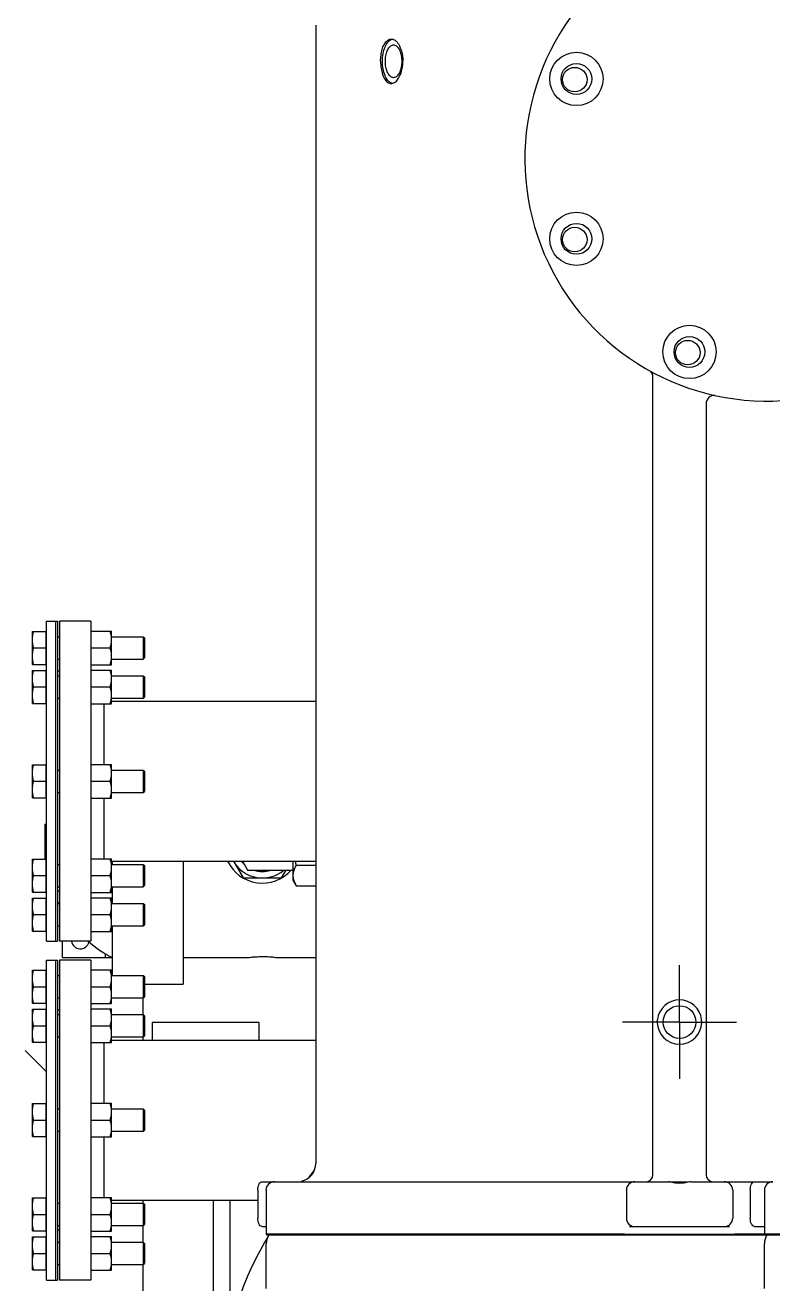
# Model space of a CAD drawing. Header units: millimetres. Extents: x -18489 to 17339, y -1599 to 10961.
# Drawn here: x -15486.9 to -15433.5, y 8182.8 to 8272.6 of the extents above; entities that cross this region are included whole.
import ezdxf

# ---------------------------------------------------------------- set-up
doc = ezdxf.new("R2010")
doc.units = ezdxf.units.MM
doc.layers.add('188K-SM-03-F10-MECH-EQ-Y2257103$0$Micron CUP L10 CDA EQU$0$M-PHASE1 AREA', color=252, linetype='Continuous')

# ---------------------------------------------------------------- blocks, each defined once
blk = doc.blocks.new('188K-SM-03-F10-MECH-EQ-Y2257103$0$Micron CUP L10 CDA EQU$0$XCM7Q30CDA-200K$0$xCUP-L40-M03-HVAC-EQ$0$xCUP-L40-M03-HVAC-EQ$0$XCUP-L40-HVAC-EQ$0$C700')
for p, q in [((707.09, -476), (707.09, -523.53)), ((645.12, -569.61), (645.12, -490.14)), ((657.11, -569.61), (657.11, -490.14)), ((263.41, -506.58), (263.41, -538.32)), ((619.18, -506.58), (619.18, -538.32)), ((744.37, -519.53), (729.68, -519.53)), ((729.68, -519.53), (729.68, -543.52)), ((744.37, -519.53), (744.37, -543.52)), ((744.37, -520.53), (744.47, -520.53)), ((744.47, -542.52), (744.47, -520.53)), ((744.52, -512.48), (766.81, -512.48)), ((744.52, -740.98), (744.52, -512.48)), ((766.81, -740.98), (766.81, -512.48)), ((776.21, -512.48), (768.34, -512.48)), ((768.34, -740.98), (768.34, -512.48)), ((769.86, -740.98), (769.86, -512.48)), ((776.21, -512.48), (776.21, -740.98)), ((776.71, -520.35), (776.21, -520.53)), ((786.2, -519.74), (776.71, -519.74)), ((776.71, -543.31), (776.71, -519.74)), ((786.2, -519.74), (786.2, -543.31)), ((707.04, -523.53), (706.24, -524.33)), ((706.24, -538.72), (706.24, -524.33)), ((729.68, -523.53), (707.04, -523.53)), ((707.04, -539.52), (707.04, -523.53)), ((744.52, -523.53), (744.47, -523.53)), ((768.34, -523.53), (766.81, -523.53)), ((707.04, -539.52), (706.24, -538.72)), ((744.37, -531.52), (730.75, -531.52)), ((785.45, -531.52), (776.71, -531.52)), ((-263.38, -545.27), (284.66, -545.27)), ((262.87, -544.77), (-262.87, -544.77)), ((262.87, -544.77), (263.38, -545.27)), ((618.9, -544.77), (262.87, -544.77)), ((263.38, -576.75), (263.38, -545.27)), ((288.96, -545.3), (284.66, -545.27)), ((359.11, -545.3), (288.96, -545.3)), ((363.4, -545.27), (359.11, -545.3)), ((363.41, -545.27), (619.4, -545.27)), ((618.15, -543.28), (620.57, -539.23)), ((618.9, -544.77), (619.4, -545.27)), ((619.4, -576.75), (619.4, -545.27)), ((729.68, -539.52), (707.04, -539.52)), ((707.09, -539.52), (707.09, -551.41)), ((744.37, -543.52), (729.68, -543.52)), ((744.37, -547.41), (729.68, -547.41)), ((729.68, -547.41), (729.68, -571.4)), ((744.37, -542.52), (744.47, -542.52)), ((744.37, -547.41), (744.37, -571.4)), ((744.52, -539.52), (744.47, -539.52)), ((768.34, -539.52), (766.81, -539.52)), ((776.71, -542.7), (776.21, -542.52)), ((786.2, -543.31), (776.71, -543.31)), ((786.2, -547.62), (776.71, -547.62)), ((776.71, -571.19), (776.71, -547.62)), ((786.2, -547.62), (786.2, -571.19)), ((270.48, -550.76), (263.38, -550.76)), ((273.48, -576.75), (273.48, -556.76)), ((286.05, -576.75), (286.05, -556.76)), ((359.82, -550.76), (288.25, -550.76)), ((362.02, -576.75), (362.02, -556.76)), ((622.22, -550.76), (619.4, -550.76)), ((625.22, -576.75), (625.22, -556.76)), ((707.04, -551.41), (706.24, -552.21)), ((706.24, -566.6), (706.24, -552.21)), ((729.68, -551.41), (707.04, -551.41)), ((707.04, -567.4), (707.04, -551.41)), ((744.37, -548.41), (744.47, -548.41)), ((744.47, -570.4), (744.47, -548.41)), ((744.52, -551.41), (744.47, -551.41)), ((766.81, -548.15), (768.34, -548.15)), ((768.34, -551.41), (766.81, -551.41)), ((776.71, -548.23), (776.21, -548.41)), ((744.37, -559.41), (730.75, -559.41)), ((785.45, -559.41), (776.71, -559.41)), ((729.68, -569.61), (625.22, -569.61)), ((707.04, -567.4), (706.24, -566.6)), ((729.68, -567.4), (707.04, -567.4)), ((707.09, -567.4), (707.09, -569.61)), ((744.37, -571.4), (729.68, -571.4)), ((735, -571.4), (735, -614.73)), ((744.37, -570.4), (744.47, -570.4)), ((744.52, -567.4), (744.47, -567.4)), ((768.34, -567.4), (766.81, -567.4)), ((776.71, -570.58), (776.21, -570.4)), ((786.2, -571.19), (776.71, -571.19)), ((315.88, -582.75), (257.38, -582.75)), ((319.25, -582.75), (318.32, -582.75)), ((326.66, -582.75), (321.41, -582.75)), ((331.33, -582.75), (328.82, -582.75)), ((613.4, -582.75), (332.19, -582.75)), ((622.22, -582.75), (613.41, -582.75)), ((305.04, -1138.09), (305.04, -587.75)), ((343.03, -587.75), (343.03, -1157.19)), ((584.78, -591.14), (588.79, -585.89)), ((583.92, -1408.38), (583.92, -595.74)), ((707.04, -618.73), (706.24, -619.53)), ((706.24, -633.93), (706.24, -619.53)), ((729.68, -618.73), (707.04, -618.73)), ((707.04, -634.73), (707.04, -618.73)), ((744.37, -614.73), (729.68, -614.73)), ((729.68, -614.73), (729.68, -638.72)), ((744.37, -614.73), (744.37, -638.72)), ((744.37, -615.73), (744.47, -615.73)), ((744.47, -637.72), (744.47, -615.73)), ((744.52, -618.73), (744.47, -618.73)), ((768.34, -618.73), (766.81, -618.73)), ((776.71, -615.55), (776.21, -615.73)), ((786.2, -614.94), (776.71, -614.94)), ((776.71, -638.51), (776.71, -614.94)), ((786.2, -614.94), (786.2, -638.51)), ((744.37, -626.73), (730.75, -626.73)), ((785.45, -626.73), (776.71, -626.73)), ((707.04, -634.73), (706.24, -633.93)), ((729.68, -634.73), (707.04, -634.73)), ((744.37, -637.72), (744.47, -637.72)), ((744.52, -634.73), (744.47, -634.73)), ((768.34, -634.73), (766.81, -634.73)), ((776.71, -637.91), (776.21, -637.72)), ((744.37, -638.72), (729.68, -638.72)), ((735, -638.72), (735, -682.06)), ((786.2, -638.51), (776.71, -638.51)), ((324.04, -696.7), (324.04, -656.08)), ((791.42, -676.36), (776.21, -661.15)), ((744.37, -682.06), (729.68, -682.06)), ((729.68, -682.06), (729.68, -706.05)), ((744.37, -682.06), (744.37, -706.05)), ((776.71, -682.87), (776.21, -683.06)), ((786.2, -682.27), (776.71, -682.27)), ((776.71, -705.84), (776.71, -682.27)), ((786.2, -682.27), (786.2, -705.84)), ((729.68, -683.85), (583.92, -683.85)), ((624.58, -696.3), (624.58, -683.85)), ((700.74, -696.3), (700.74, -683.85)), ((707.04, -686.05), (706.24, -686.85)), ((706.24, -701.25), (706.24, -686.85)), ((729.68, -686.05), (707.04, -686.05)), ((707.04, -702.05), (707.04, -686.05)), ((707.09, -683.85), (707.09, -686.05)), ((744.37, -683.06), (744.47, -683.06)), ((744.47, -705.05), (744.47, -683.06)), ((744.52, -686.05), (744.47, -686.05)), ((768.34, -686.05), (766.81, -686.05)), ((324.04, -696.7), (283.41, -696.7)), ((308.17, -696.51), (308.27, -698.51)), ((324.04, -696.7), (364.66, -696.7)), ((324.04, -696.7), (324.04, -737.32)), ((339.9, -696.51), (339.8, -698.51)), ((624.58, -696.3), (700.74, -696.3)), ((744.37, -694.05), (730.75, -694.05)), ((785.45, -694.05), (776.71, -694.05)), ((707.04, -702.05), (706.24, -701.25)), ((729.68, -702.05), (707.04, -702.05)), ((707.09, -702.05), (707.09, -713.94)), ((744.37, -706.05), (729.68, -706.05)), ((744.37, -705.05), (744.47, -705.05)), ((744.52, -702.05), (744.47, -702.05)), ((768.34, -702.05), (766.81, -702.05)), ((766.81, -705.31), (768.34, -705.31)), ((776.71, -705.23), (776.21, -705.05)), ((786.2, -705.84), (776.71, -705.84)), ((707.04, -713.94), (706.24, -714.74)), ((706.24, -729.13), (706.24, -714.74)), ((729.68, -713.94), (707.04, -713.94)), ((707.04, -729.93), (707.04, -713.94)), ((744.37, -709.94), (729.68, -709.94)), ((729.68, -709.94), (729.68, -733.93)), ((744.37, -709.94), (744.37, -733.93)), ((744.37, -710.94), (744.47, -710.94)), ((744.47, -732.93), (744.47, -710.94)), ((744.52, -713.94), (744.47, -713.94)), ((768.34, -713.94), (766.81, -713.94)), ((776.71, -710.76), (776.21, -710.94)), ((786.2, -710.15), (776.71, -710.15)), ((776.71, -733.72), (776.71, -710.15)), ((786.2, -710.15), (786.2, -733.72)), ((706.24, -723.66), (678.54, -723.66)), ((678.54, -811.5), (678.54, -723.66)), ((744.37, -721.94), (730.75, -721.94)), ((785.45, -721.94), (776.71, -721.94)), ((707.04, -729.93), (706.24, -729.13)), ((729.68, -729.93), (707.04, -729.93)), ((729.31, -765.42), (729.31, -729.93)), ((744.37, -733.93), (729.68, -733.93)), ((744.37, -732.93), (744.47, -732.93)), ((744.52, -729.93), (744.47, -729.93)), ((768.34, -729.93), (766.81, -729.93)), ((776.71, -733.11), (776.21, -732.93)), ((786.2, -733.72), (776.71, -733.72)), ((610.66, -742.7), (583.92, -742.7)), ((678.54, -742.7), (632.88, -742.7)), ((764.71, -742.7), (729.31, -742.7)), ((734.39, -745.58), (734.39, -742.7)), ((744.52, -740.98), (766.81, -740.98)), ((764.71, -742.7), (764.71, -754.37)), ((776.21, -740.98), (768.34, -740.98)), ((744.52, -754.37), (766.81, -754.37)), ((744.52, -982.87), (744.52, -754.37)), ((766.81, -982.87), (766.81, -754.37)), ((776.21, -754.37), (768.34, -754.37)), ((768.34, -982.87), (768.34, -754.37)), ((769.86, -982.87), (769.86, -754.37)), ((776.21, -754.37), (776.21, -982.87)), ((744.37, -761.42), (729.68, -761.42)), ((729.68, -761.42), (729.68, -785.41)), ((744.37, -761.42), (744.37, -785.41)), ((744.37, -762.42), (744.47, -762.42)), ((744.47, -784.41), (744.47, -762.42)), ((776.71, -762.24), (776.21, -762.42)), ((786.2, -761.63), (776.71, -761.63)), ((776.71, -785.2), (776.71, -761.63)), ((786.2, -761.63), (786.2, -785.2)), ((707.04, -765.42), (706.24, -766.22)), ((706.24, -780.61), (706.24, -766.22)), ((729.68, -765.42), (707.04, -765.42)), ((707.04, -781.41), (707.04, -765.42)), ((744.52, -765.42), (744.47, -765.42)), ((768.34, -765.42), (766.81, -765.42)), ((707.04, -781.41), (706.24, -780.61)), ((729.68, -781.41), (707.04, -781.41)), ((729.31, -793.3), (729.31, -781.41)), ((744.37, -773.41), (730.75, -773.41)), ((744.52, -781.41), (744.47, -781.41)), ((768.34, -781.41), (766.81, -781.41)), ((785.45, -773.41), (776.71, -773.41)), ((744.37, -785.41), (729.68, -785.41)), ((744.37, -789.3), (729.68, -789.3)), ((729.68, -789.3), (729.68, -813.29)), ((744.37, -784.41), (744.47, -784.41)), ((744.37, -789.3), (744.37, -813.29)), ((744.37, -790.3), (744.47, -790.3)), ((744.47, -812.29), (744.47, -790.3)), ((766.81, -790.04), (768.34, -790.04)), ((776.71, -784.59), (776.21, -784.41)), ((776.71, -790.12), (776.21, -790.3)), ((786.2, -785.2), (776.71, -785.2)), ((786.2, -789.51), (776.71, -789.51)), ((776.71, -813.08), (776.71, -789.51)), ((786.2, -789.51), (786.2, -813.08)), ((597.88, -794.05), (583.92, -794.05)), ((600.14, -797.98), (597.88, -794.05)), ((600.14, -811.5), (600.14, -797.98)), ((608.26, -799.57), (605.05, -805.12)), ((635.74, -799.57), (608.26, -799.57)), ((642.62, -811.47), (635.74, -799.57)), ((707.04, -793.3), (706.24, -794.1)), ((706.24, -808.5), (706.24, -794.1)), ((729.68, -793.3), (707.04, -793.3)), ((707.04, -809.3), (707.04, -793.3)), ((744.52, -793.3), (744.47, -793.3)), ((768.34, -793.3), (766.81, -793.3)), ((632.54, -805.12), (600.17, -805.12)), ((600.17, -811.5), (600.17, -805.12)), ((636.22, -811.5), (632.54, -805.12)), ((707.04, -809.3), (706.24, -808.5)), ((744.37, -801.3), (730.75, -801.3)), ((785.45, -801.3), (776.71, -801.3)), ((597.88, -808.71), (583.92, -808.71)), ((729.68, -811.5), (583.92, -811.5)), ((729.68, -809.3), (707.04, -809.3)), ((729.31, -811.5), (729.31, -809.3)), ((744.37, -813.29), (729.68, -813.29)), ((735, -813.29), (735, -856.63)), ((744.37, -812.29), (744.47, -812.29)), ((744.52, -809.3), (744.47, -809.3)), ((768.34, -809.3), (766.81, -809.3)), ((776.71, -812.48), (776.21, -812.29)), ((786.2, -813.08), (776.71, -813.08)), ((777.4, -837.91), (777.4, -813.08)), ((777.4, -837.91), (776.21, -837.91)), ((707.04, -860.62), (706.24, -861.42)), ((706.24, -875.82), (706.24, -861.42)), ((729.68, -860.62), (707.04, -860.62)), ((707.04, -876.62), (707.04, -860.62)), ((744.37, -856.63), (729.68, -856.63)), ((729.68, -856.63), (729.68, -880.62)), ((744.37, -856.63), (744.37, -880.62)), ((744.37, -857.63), (744.47, -857.63)), ((744.47, -879.62), (744.47, -857.63)), ((744.52, -860.62), (744.47, -860.62)), ((768.34, -860.62), (766.81, -860.62)), ((776.71, -857.44), (776.21, -857.63)), ((786.2, -856.84), (776.71, -856.84)), ((776.71, -880.41), (776.71, -856.84)), ((786.2, -856.84), (786.2, -880.41)), ((744.37, -868.62), (730.75, -868.62)), ((785.45, -868.62), (776.71, -868.62)), ((707.04, -876.62), (706.24, -875.82)), ((729.68, -876.62), (707.04, -876.62)), ((744.37, -879.62), (744.47, -879.62)), ((744.52, -876.62), (744.47, -876.62)), ((768.34, -876.62), (766.81, -876.62)), ((776.71, -879.8), (776.21, -879.62)), ((786.2, -880.41), (776.71, -880.41)), ((744.37, -880.62), (729.68, -880.62)), ((735, -880.62), (735, -923.95)), ((744.37, -923.95), (729.68, -923.95)), ((729.68, -923.95), (729.68, -947.94)), ((744.37, -923.95), (744.37, -947.94)), ((744.37, -924.95), (744.47, -924.95)), ((744.47, -946.94), (744.47, -924.95)), ((776.71, -924.77), (776.21, -924.95)), ((786.2, -924.16), (776.71, -924.16)), ((776.71, -947.73), (776.71, -924.16)), ((786.2, -924.16), (786.2, -947.73)), ((729.68, -925.75), (583.92, -925.75)), ((707.04, -927.95), (706.24, -928.75)), ((706.24, -943.14), (706.24, -928.75)), ((729.68, -927.95), (707.04, -927.95)), ((707.04, -943.94), (707.04, -927.95)), ((744.52, -927.95), (744.47, -927.95)), ((768.34, -927.95), (766.81, -927.95)), ((707.04, -943.94), (706.24, -943.14)), ((744.37, -935.94), (730.75, -935.94)), ((785.45, -935.94), (776.71, -935.94)), ((729.68, -943.94), (707.04, -943.94)), ((744.37, -947.94), (729.68, -947.94)), ((744.37, -951.83), (729.68, -951.83)), ((729.68, -951.83), (729.68, -975.82)), ((744.37, -946.94), (744.47, -946.94)), ((744.37, -951.83), (744.37, -975.82)), ((744.52, -943.94), (744.47, -943.94)), ((768.34, -943.94), (766.81, -943.94)), ((766.81, -947.2), (768.34, -947.2)), ((776.71, -947.12), (776.21, -946.94)), ((786.2, -947.73), (776.71, -947.73)), ((786.2, -952.04), (776.71, -952.04)), ((776.71, -975.61), (776.71, -952.04)), ((786.2, -952.04), (786.2, -975.61)), ((707.04, -955.83), (706.24, -956.63)), ((706.24, -971.03), (706.24, -956.63)), ((729.68, -955.83), (707.04, -955.83)), ((707.04, -971.82), (707.04, -955.83)), ((744.37, -952.83), (744.47, -952.83)), ((744.47, -974.82), (744.47, -952.83)), ((744.52, -955.83), (744.47, -955.83)), ((768.34, -955.83), (766.81, -955.83)), ((776.71, -952.65), (776.21, -952.83)), ((744.37, -963.83), (730.75, -963.83)), ((785.45, -963.83), (776.71, -963.83)), ((707.04, -971.82), (706.24, -971.03)), ((729.68, -971.82), (707.04, -971.82)), ((744.37, -975.82), (729.68, -975.82)), ((744.37, -974.82), (744.47, -974.82)), ((744.52, -971.82), (744.47, -971.82)), ((768.34, -971.82), (766.81, -971.82)), ((776.71, -975.01), (776.21, -974.82)), ((786.2, -975.61), (776.71, -975.61)), ((744.52, -982.87), (766.81, -982.87)), ((776.21, -982.87), (768.34, -982.87))]:
    blk.add_line(p, q)
for points in [[(620.57, -539.23), (625.03, -531.11), (629.04, -523.12), (632.58, -515.3), (635.68, -507.58), (638.37, -499.94), (640.62, -492.45), (642.22, -486.18)], [(344.75, -1161.39), (344.65, -1161.3), (344.54, -1161.18), (344.43, -1161.05), (344.33, -1160.92), (344.22, -1160.79), (344.12, -1160.65), (344.03, -1160.51), (343.93, -1160.36), (343.84, -1160.21), (343.76, -1160.06), (343.68, -1159.91), (343.6, -1159.76), (343.53, -1159.6), (343.47, -1159.45), (343.41, -1159.29), (343.36, -1159.16)]]:
    blk.add_lwpolyline(points)
for centre, radius in [((324.04, -696.7), 11.7), ((316.94, -1175.11), 19.04), ((316.94, -1175.11), 11), ((318.14, -1174.62), 8.75), ((397.67, -1255.85), 19.04), ((397.67, -1255.85), 11), ((398.87, -1255.34), 8.75), ((397.67, -1370), 19.04), ((397.67, -1370), 11), ((398.87, -1369.5), 8.75)]:
    blk.add_circle(centre, radius)
for centre, radius, start, end in [((250.71, -538.32), 12.69, 329.47768, 0), ((606.48, -538.32), 12.69, 329.47768, 0), ((292.05, -556.76), 6, 90, 180), ((356.02, -556.76), 6, 0, 90), ((257.38, -576.75), 6, 270, 0), ((292.05, -576.75), 6, 180, 270), ((300.05, -587.75), 5, 0, 90), ((348.02, -587.75), 5, 90, 180), ((356.02, -576.75), 6, 270, 0), ((596.91, -595.74), 12.99, 102.70094, 180), ((613.41, -576.75), 6, 270, 0), ((324.04, -696.7), 15.87, 0.6646, 179.3354), ((324.04, -696.7), 15.87, 186.56135, 353.43865), ((687.9, -822.04), 89.49, 49.13866, 62.43975), ((752.01, -755.39), 6.35, 9.30426, 166.22955), ((687.9, -822.04), 89.49, 25.95544, 27.00844), ((622, -823.37), 27.48, 25.60249, 138.38798), ((622, -823.37), 23.8, 30, 129.94206), ((622, -823.37), 27.48, 142.63191, 142.71746), ((622, -823.37), 19.13, 72.53145, 107.46855), ((622, -823.37), 19.13, 38.35924, 47.46855), ((261.57, -1312.92), 172.92, 246.66908, 105.31561), ((299.05, -1138.09), 6, 265.15193, 0), ((349.02, -1157.19), 6, 180.00265, 224.75753)]:
    blk.add_arc(centre, radius, start, end)
for points, knots in [([(730.75, -519.53), (730.61, -519.94), (730.36, -520.76), (730.06, -521.97), (729.84, -523.16), (729.71, -524.35), (729.68, -525.13), (729.68, -525.52)], [0, 0, 0, 0, 1.312116, 2.553786, 3.757028, 4.941231, 6.118242, 6.118242, 6.118242, 6.118242]), ([(785.45, -519.74), (785.49, -519.91), (785.57, -520.24), (785.67, -520.75), (785.77, -521.25), (785.86, -521.74), (785.94, -522.23), (786.01, -522.71), (786.07, -523.2), (786.12, -523.68), (786.15, -524.17), (786.18, -524.66), (786.2, -525.14), (786.2, -525.47), (786.2, -525.63)], [0, 0, 0, 0, 0.524913, 1.039034, 1.544677, 2.043878, 2.538326, 3.029474, 3.518493, 4.006277, 4.493467, 4.980458, 5.467441, 5.95446, 5.95446, 5.95446, 5.95446]), ([(729.68, -525.52), (729.68, -525.92), (729.71, -526.7), (729.84, -527.89), (730.06, -529.08), (730.36, -530.29), (730.61, -531.11), (730.75, -531.52)], [0, 0, 0, 0, 1.177259, 2.361589, 3.564805, 4.806162, 6.118242, 6.118242, 6.118242, 6.118242]), ([(786.2, -525.63), (786.2, -525.78), (786.2, -526.08), (786.18, -526.53), (786.16, -526.98), (786.13, -527.43), (786.09, -527.87), (786.04, -528.32), (785.98, -528.77), (785.91, -529.22), (785.83, -529.67), (785.75, -530.13), (785.66, -530.59), (785.56, -531.05), (785.48, -531.36), (785.45, -531.52)], [0, 0, 0, 0, 0.449571, 0.899108, 1.348634, 1.798274, 2.248292, 2.699127, 3.15139, 3.605893, 4.063653, 4.525875, 4.993957, 5.469549, 5.954474, 5.954474, 5.954474, 5.954474]), ([(730.75, -531.52), (730.61, -531.94), (730.36, -532.75), (730.06, -533.97), (729.84, -535.16), (729.71, -536.34), (729.68, -537.13), (729.68, -537.52)], [0, 0, 0, 0, 1.312116, 2.553786, 3.757028, 4.941231, 6.118242, 6.118242, 6.118242, 6.118242]), ([(729.68, -537.52), (729.68, -537.91), (729.71, -538.7), (729.84, -539.88), (730.06, -541.07), (730.36, -542.29), (730.61, -543.1), (730.75, -543.52)], [0, 0, 0, 0, 1.177259, 2.361589, 3.564805, 4.806162, 6.118242, 6.118242, 6.118242, 6.118242]), ([(785.45, -531.52), (785.49, -531.69), (785.57, -532.03), (785.67, -532.53), (785.77, -533.03), (785.86, -533.52), (785.94, -534.01), (786.01, -534.5), (786.07, -534.98), (786.12, -535.47), (786.15, -535.95), (786.18, -536.44), (786.2, -536.93), (786.2, -537.25), (786.2, -537.41)], [0, 0, 0, 0, 0.524913, 1.039034, 1.544677, 2.043878, 2.538326, 3.029474, 3.518493, 4.006277, 4.493467, 4.980458, 5.467441, 5.95446, 5.95446, 5.95446, 5.95446]), ([(786.2, -537.41), (786.2, -537.56), (786.2, -537.86), (786.18, -538.31), (786.16, -538.76), (786.13, -539.21), (786.09, -539.66), (786.04, -540.11), (785.98, -540.56), (785.91, -541.01), (785.83, -541.46), (785.75, -541.91), (785.66, -542.37), (785.56, -542.84), (785.48, -543.15), (785.45, -543.31)], [0, 0, 0, 0, 0.449571, 0.899108, 1.348634, 1.798274, 2.248292, 2.699127, 3.15139, 3.605893, 4.063653, 4.525875, 4.993957, 5.469549, 5.954474, 5.954474, 5.954474, 5.954474]), ([(730.75, -547.41), (730.61, -547.83), (730.36, -548.64), (730.06, -549.86), (729.84, -551.05), (729.71, -552.23), (729.68, -553.02), (729.68, -553.41)], [0, 0, 0, 0, 1.312116, 2.553786, 3.757028, 4.941231, 6.118242, 6.118242, 6.118242, 6.118242]), ([(785.45, -547.62), (785.49, -547.79), (785.57, -548.13), (785.67, -548.63), (785.77, -549.13), (785.86, -549.62), (785.94, -550.11), (786.01, -550.6), (786.07, -551.08), (786.12, -551.57), (786.15, -552.06), (786.18, -552.54), (786.2, -553.03), (786.2, -553.35), (786.2, -553.52)], [0, 0, 0, 0, 0.524913, 1.039034, 1.544677, 2.043878, 2.538326, 3.029474, 3.518493, 4.006277, 4.493467, 4.980458, 5.467441, 5.95446, 5.95446, 5.95446, 5.95446]), ([(270.48, -550.76), (271.4, -550.76), (272.7, -552.31), (273.33, -554.52), (273.48, -555.99), (273.48, -556.76)], [0, 0, 0, 0, 2.753456, 4.804837, 7.111232, 7.111232, 7.111232, 7.111232]), ([(622.22, -550.76), (623.14, -550.76), (624.44, -552.31), (625.06, -554.52), (625.22, -555.99), (625.22, -556.76)], [0, 0, 0, 0, 2.753456, 4.804837, 7.111232, 7.111232, 7.111232, 7.111232]), ([(729.68, -553.41), (729.68, -553.8), (729.71, -554.59), (729.84, -555.77), (730.06, -556.96), (730.36, -558.18), (730.61, -558.99), (730.75, -559.41)], [0, 0, 0, 0, 1.177259, 2.361589, 3.564805, 4.806162, 6.118242, 6.118242, 6.118242, 6.118242]), ([(786.2, -553.52), (786.2, -553.67), (786.2, -553.96), (786.18, -554.41), (786.16, -554.86), (786.13, -555.31), (786.09, -555.76), (786.04, -556.21), (785.98, -556.66), (785.91, -557.11), (785.83, -557.56), (785.75, -558.01), (785.66, -558.47), (785.56, -558.94), (785.48, -559.25), (785.45, -559.41)], [0, 0, 0, 0, 0.449571, 0.899108, 1.348634, 1.798274, 2.248292, 2.699127, 3.15139, 3.605893, 4.063653, 4.525875, 4.993957, 5.469549, 5.954474, 5.954474, 5.954474, 5.954474]), ([(730.75, -559.41), (730.61, -559.82), (730.36, -560.64), (730.06, -561.85), (729.84, -563.04), (729.71, -564.23), (729.68, -565.01), (729.68, -565.4)], [0, 0, 0, 0, 1.312116, 2.553786, 3.757028, 4.941231, 6.118242, 6.118242, 6.118242, 6.118242]), ([(729.68, -565.4), (729.68, -565.8), (729.71, -566.58), (729.84, -567.77), (730.06, -568.96), (730.36, -570.17), (730.61, -570.99), (730.75, -571.4)], [0, 0, 0, 0, 1.177259, 2.361589, 3.564805, 4.806162, 6.118242, 6.118242, 6.118242, 6.118242]), ([(785.45, -559.41), (785.49, -559.58), (785.57, -559.92), (785.67, -560.42), (785.77, -560.92), (785.86, -561.41), (785.94, -561.9), (786.01, -562.38), (786.07, -562.87), (786.12, -563.35), (786.15, -563.84), (786.18, -564.33), (786.2, -564.81), (786.2, -565.14), (786.2, -565.3)], [0, 0, 0, 0, 0.524913, 1.039034, 1.544677, 2.043878, 2.538326, 3.029474, 3.518493, 4.006277, 4.493467, 4.980458, 5.467441, 5.95446, 5.95446, 5.95446, 5.95446]), ([(786.2, -565.3), (786.2, -565.45), (786.2, -565.75), (786.18, -566.2), (786.16, -566.65), (786.13, -567.1), (786.09, -567.54), (786.04, -567.99), (785.98, -568.44), (785.91, -568.89), (785.83, -569.34), (785.75, -569.8), (785.66, -570.26), (785.56, -570.72), (785.48, -571.04), (785.45, -571.19)], [0, 0, 0, 0, 0.449571, 0.899108, 1.348634, 1.798274, 2.248292, 2.699127, 3.15139, 3.605893, 4.063653, 4.525875, 4.993957, 5.469549, 5.954474, 5.954474, 5.954474, 5.954474]), ([(273.48, -576.75), (273.48, -577.52), (273.33, -579), (272.7, -581.2), (271.4, -582.75), (270.48, -582.75)], [0, 0, 0, 0, 2.306396, 4.357776, 7.111232, 7.111232, 7.111232, 7.111232]), ([(315.88, -582.75), (317.23, -582.75), (319.45, -582.01), (322.68, -581.55), (325.52, -581.56), (328.7, -582.04), (330.87, -582.75), (332.19, -582.75)], [0, 0, 0, 0, 4.062005, 6.858326, 9.771196, 12.546441, 16.497327, 16.497327, 16.497327, 16.497327]), ([(328.82, -582.75), (327.56, -582.75), (325.65, -582.42), (322.44, -582.42), (320.53, -582.75), (319.25, -582.75)], [0, 0, 0, 0, 3.794337, 5.762098, 9.593535, 9.593535, 9.593535, 9.593535]), ([(625.22, -576.75), (625.22, -577.52), (625.06, -579), (624.44, -581.2), (623.14, -582.75), (622.22, -582.75)], [0, 0, 0, 0, 2.306396, 4.357776, 7.111232, 7.111232, 7.111232, 7.111232]), ([(730.75, -614.73), (730.61, -615.15), (730.36, -615.96), (730.06, -617.18), (729.84, -618.37), (729.71, -619.55), (729.68, -620.34), (729.68, -620.73)], [0, 0, 0, 0, 1.312116, 2.553786, 3.757028, 4.941231, 6.118242, 6.118242, 6.118242, 6.118242]), ([(785.45, -614.94), (785.49, -615.11), (785.57, -615.45), (785.67, -615.96), (785.77, -616.45), (785.86, -616.94), (785.94, -617.43), (786.01, -617.92), (786.07, -618.41), (786.12, -618.89), (786.15, -619.38), (786.18, -619.86), (786.2, -620.35), (786.2, -620.67), (786.2, -620.84)], [0, 0, 0, 0, 0.524913, 1.039034, 1.544677, 2.043878, 2.538326, 3.029474, 3.518493, 4.006277, 4.493467, 4.980458, 5.467441, 5.95446, 5.95446, 5.95446, 5.95446]), ([(729.68, -620.73), (729.68, -621.12), (729.71, -621.91), (729.84, -623.09), (730.06, -624.28), (730.36, -625.5), (730.61, -626.31), (730.75, -626.73)], [0, 0, 0, 0, 1.177259, 2.361589, 3.564805, 4.806162, 6.118242, 6.118242, 6.118242, 6.118242]), ([(730.75, -626.73), (730.61, -627.14), (730.36, -627.96), (730.06, -629.17), (729.84, -630.37), (729.71, -631.55), (729.68, -632.33), (729.68, -632.73)], [0, 0, 0, 0, 1.312116, 2.553786, 3.757028, 4.941231, 6.118242, 6.118242, 6.118242, 6.118242]), ([(786.2, -620.84), (786.2, -620.99), (786.2, -621.29), (786.18, -621.74), (786.16, -622.18), (786.13, -622.63), (786.09, -623.08), (786.04, -623.53), (785.98, -623.98), (785.91, -624.43), (785.83, -624.88), (785.75, -625.34), (785.66, -625.79), (785.56, -626.26), (785.48, -626.57), (785.45, -626.73)], [0, 0, 0, 0, 0.449571, 0.899108, 1.348634, 1.798274, 2.248292, 2.699127, 3.15139, 3.605893, 4.063653, 4.525875, 4.993957, 5.469549, 5.954474, 5.954474, 5.954474, 5.954474]), ([(785.45, -626.73), (785.49, -626.9), (785.57, -627.24), (785.67, -627.74), (785.77, -628.24), (785.86, -628.73), (785.94, -629.22), (786.01, -629.7), (786.07, -630.19), (786.12, -630.68), (786.15, -631.16), (786.18, -631.65), (786.2, -632.13), (786.2, -632.46), (786.2, -632.62)], [0, 0, 0, 0, 0.524913, 1.039034, 1.544677, 2.043878, 2.538326, 3.029474, 3.518493, 4.006277, 4.493467, 4.980458, 5.467441, 5.95446, 5.95446, 5.95446, 5.95446]), ([(729.68, -632.73), (729.68, -633.12), (729.71, -633.91), (729.84, -635.09), (730.06, -636.28), (730.36, -637.5), (730.61, -638.31), (730.75, -638.72)], [0, 0, 0, 0, 1.177259, 2.361589, 3.564805, 4.806162, 6.118242, 6.118242, 6.118242, 6.118242]), ([(786.2, -632.62), (786.2, -632.77), (786.2, -633.07), (786.18, -633.52), (786.16, -633.97), (786.13, -634.42), (786.09, -634.87), (786.04, -635.31), (785.98, -635.76), (785.91, -636.21), (785.83, -636.67), (785.75, -637.12), (785.66, -637.58), (785.56, -638.05), (785.48, -638.36), (785.45, -638.51)], [0, 0, 0, 0, 0.449571, 0.899108, 1.348634, 1.798274, 2.248292, 2.699127, 3.15139, 3.605893, 4.063653, 4.525875, 4.993957, 5.469549, 5.954474, 5.954474, 5.954474, 5.954474]), ([(730.75, -682.06), (730.61, -682.47), (730.36, -683.29), (730.06, -684.5), (729.84, -685.69), (729.71, -686.87), (729.68, -687.66), (729.68, -688.05)], [0, 0, 0, 0, 1.312116, 2.553786, 3.757028, 4.941231, 6.118242, 6.118242, 6.118242, 6.118242]), ([(785.45, -682.27), (785.49, -682.44), (785.57, -682.77), (785.67, -683.28), (785.77, -683.77), (785.86, -684.27), (785.94, -684.75), (786.01, -685.24), (786.07, -685.73), (786.12, -686.21), (786.15, -686.7), (786.18, -687.19), (786.2, -687.67), (786.2, -688), (786.2, -688.16)], [0, 0, 0, 0, 0.524913, 1.039034, 1.544677, 2.043878, 2.538326, 3.029474, 3.518493, 4.006277, 4.493467, 4.980458, 5.467441, 5.95446, 5.95446, 5.95446, 5.95446]), ([(729.68, -688.05), (729.68, -688.45), (729.71, -689.23), (729.84, -690.42), (730.06, -691.61), (730.36, -692.82), (730.61, -693.64), (730.75, -694.05)], [0, 0, 0, 0, 1.177259, 2.361589, 3.564805, 4.806162, 6.118242, 6.118242, 6.118242, 6.118242]), ([(786.2, -688.16), (786.2, -688.31), (786.2, -688.61), (786.18, -689.06), (786.16, -689.51), (786.13, -689.96), (786.09, -690.4), (786.04, -690.85), (785.98, -691.3), (785.91, -691.75), (785.83, -692.2), (785.75, -692.66), (785.66, -693.12), (785.56, -693.58), (785.48, -693.89), (785.45, -694.05)], [0, 0, 0, 0, 0.449571, 0.899108, 1.348634, 1.798274, 2.248292, 2.699127, 3.15139, 3.605893, 4.063653, 4.525875, 4.993957, 5.469549, 5.954474, 5.954474, 5.954474, 5.954474]), ([(730.75, -694.05), (730.61, -694.47), (730.36, -695.28), (730.06, -696.5), (729.84, -697.69), (729.71, -698.87), (729.68, -699.66), (729.68, -700.05)], [0, 0, 0, 0, 1.312116, 2.553786, 3.757028, 4.941231, 6.118242, 6.118242, 6.118242, 6.118242]), ([(729.68, -700.05), (729.68, -700.44), (729.71, -701.23), (729.84, -702.41), (730.06, -703.6), (730.36, -704.82), (730.61, -705.63), (730.75, -706.05)], [0, 0, 0, 0, 1.177259, 2.361589, 3.564805, 4.806162, 6.118242, 6.118242, 6.118242, 6.118242]), ([(785.45, -694.05), (785.49, -694.22), (785.57, -694.56), (785.67, -695.06), (785.77, -695.56), (785.86, -696.05), (785.94, -696.54), (786.01, -697.03), (786.07, -697.51), (786.12, -698), (786.15, -698.48), (786.18, -698.97), (786.2, -699.46), (786.2, -699.78), (786.2, -699.94)], [0, 0, 0, 0, 0.524913, 1.039034, 1.544677, 2.043878, 2.538326, 3.029474, 3.518493, 4.006277, 4.493467, 4.980458, 5.467441, 5.95446, 5.95446, 5.95446, 5.95446]), ([(786.2, -699.94), (786.2, -700.09), (786.2, -700.39), (786.18, -700.84), (786.16, -701.29), (786.13, -701.74), (786.09, -702.19), (786.04, -702.64), (785.98, -703.09), (785.91, -703.54), (785.83, -703.99), (785.75, -704.44), (785.66, -704.9), (785.56, -705.37), (785.48, -705.68), (785.45, -705.84)], [0, 0, 0, 0, 0.449571, 0.899108, 1.348634, 1.798274, 2.248292, 2.699127, 3.15139, 3.605893, 4.063653, 4.525875, 4.993957, 5.469549, 5.954474, 5.954474, 5.954474, 5.954474]), ([(730.75, -709.94), (730.61, -710.36), (730.36, -711.17), (730.06, -712.39), (729.84, -713.58), (729.71, -714.76), (729.68, -715.55), (729.68, -715.94)], [0, 0, 0, 0, 1.312116, 2.553786, 3.757028, 4.941231, 6.118242, 6.118242, 6.118242, 6.118242]), ([(729.68, -715.94), (729.68, -716.33), (729.71, -717.12), (729.84, -718.3), (730.06, -719.49), (730.36, -720.71), (730.61, -721.52), (730.75, -721.94)], [0, 0, 0, 0, 1.177259, 2.361589, 3.564805, 4.806162, 6.118242, 6.118242, 6.118242, 6.118242]), ([(785.45, -710.15), (785.49, -710.32), (785.57, -710.66), (785.67, -711.16), (785.77, -711.66), (785.86, -712.15), (785.94, -712.64), (786.01, -713.13), (786.07, -713.61), (786.12, -714.1), (786.15, -714.58), (786.18, -715.07), (786.2, -715.56), (786.2, -715.88), (786.2, -716.04)], [0, 0, 0, 0, 0.524913, 1.039034, 1.544677, 2.043878, 2.538326, 3.029474, 3.518493, 4.006277, 4.493467, 4.980458, 5.467441, 5.95446, 5.95446, 5.95446, 5.95446]), ([(786.2, -716.04), (786.2, -716.19), (786.2, -716.49), (786.18, -716.94), (786.16, -717.39), (786.13, -717.84), (786.09, -718.29), (786.04, -718.74), (785.98, -719.19), (785.91, -719.64), (785.83, -720.09), (785.75, -720.54), (785.66, -721), (785.56, -721.47), (785.48, -721.78), (785.45, -721.94)], [0, 0, 0, 0, 0.449571, 0.899108, 1.348634, 1.798274, 2.248292, 2.699127, 3.15139, 3.605893, 4.063653, 4.525875, 4.993957, 5.469549, 5.954474, 5.954474, 5.954474, 5.954474]), ([(730.75, -721.94), (730.61, -722.35), (730.36, -723.17), (730.06, -724.38), (729.84, -725.57), (729.71, -726.75), (729.68, -727.54), (729.68, -727.93)], [0, 0, 0, 0, 1.312116, 2.553786, 3.757028, 4.941231, 6.118242, 6.118242, 6.118242, 6.118242]), ([(785.45, -721.94), (785.49, -722.11), (785.57, -722.44), (785.67, -722.95), (785.77, -723.44), (785.86, -723.94), (785.94, -724.43), (786.01, -724.91), (786.07, -725.4), (786.12, -725.88), (786.15, -726.37), (786.18, -726.86), (786.2, -727.34), (786.2, -727.67), (786.2, -727.83)], [0, 0, 0, 0, 0.524913, 1.039034, 1.544677, 2.043878, 2.538326, 3.029474, 3.518493, 4.006277, 4.493467, 4.980458, 5.467441, 5.95446, 5.95446, 5.95446, 5.95446]), ([(729.68, -727.93), (729.68, -728.33), (729.71, -729.11), (729.84, -730.3), (730.06, -731.49), (730.36, -732.7), (730.61, -733.52), (730.75, -733.93)], [0, 0, 0, 0, 1.177259, 2.361589, 3.564805, 4.806162, 6.118242, 6.118242, 6.118242, 6.118242]), ([(786.2, -727.83), (786.2, -727.98), (786.2, -728.28), (786.18, -728.73), (786.16, -729.18), (786.13, -729.63), (786.09, -730.07), (786.04, -730.52), (785.98, -730.97), (785.91, -731.42), (785.83, -731.87), (785.75, -732.33), (785.66, -732.79), (785.56, -733.25), (785.48, -733.56), (785.45, -733.72)], [0, 0, 0, 0, 0.449571, 0.899108, 1.348634, 1.798274, 2.248292, 2.699127, 3.15139, 3.605893, 4.063653, 4.525875, 4.993957, 5.469549, 5.954474, 5.954474, 5.954474, 5.954474]), ([(632.88, -742.7), (632.65, -742.73), (631.77, -742.85), (629.91, -743.07), (627.08, -743.32), (623.63, -743.49), (619.97, -743.49), (616.51, -743.33), (613.65, -743.08), (611.77, -742.85), (610.88, -742.73), (610.66, -742.7)], [0, 0, 0, 0, 0.679872, 2.668347, 5.621682, 9.205067, 13.019448, 16.597707, 19.601575, 21.611833, 22.286553, 22.286553, 22.286553, 22.286553]), ([(730.75, -761.42), (730.61, -761.83), (730.36, -762.65), (730.06, -763.86), (729.84, -765.06), (729.71, -766.24), (729.68, -767.02), (729.68, -767.42)], [0, 0, 0, 0, 1.312116, 2.553786, 3.757028, 4.941231, 6.118242, 6.118242, 6.118242, 6.118242]), ([(785.45, -761.63), (785.49, -761.8), (785.57, -762.14), (785.67, -762.64), (785.77, -763.14), (785.86, -763.63), (785.94, -764.12), (786.01, -764.6), (786.07, -765.09), (786.12, -765.58), (786.15, -766.06), (786.18, -766.55), (786.2, -767.03), (786.2, -767.36), (786.2, -767.52)], [0, 0, 0, 0, 0.524913, 1.039034, 1.544677, 2.043878, 2.538326, 3.029474, 3.518493, 4.006277, 4.493467, 4.980458, 5.467441, 5.95446, 5.95446, 5.95446, 5.95446]), ([(729.68, -767.42), (729.68, -767.81), (729.71, -768.6), (729.84, -769.78), (730.06, -770.97), (730.36, -772.18), (730.61, -773), (730.75, -773.41)], [0, 0, 0, 0, 1.177259, 2.361589, 3.564805, 4.806162, 6.118242, 6.118242, 6.118242, 6.118242]), ([(786.2, -767.52), (786.2, -767.67), (786.2, -767.97), (786.18, -768.42), (786.16, -768.87), (786.13, -769.32), (786.09, -769.77), (786.04, -770.21), (785.98, -770.66), (785.91, -771.11), (785.83, -771.56), (785.75, -772.02), (785.66, -772.48), (785.56, -772.94), (785.48, -773.26), (785.45, -773.41)], [0, 0, 0, 0, 0.449571, 0.899108, 1.348634, 1.798274, 2.248292, 2.699127, 3.15139, 3.605893, 4.063653, 4.525875, 4.993957, 5.469549, 5.954474, 5.954474, 5.954474, 5.954474]), ([(730.75, -773.41), (730.61, -773.83), (730.36, -774.64), (730.06, -775.86), (729.84, -777.05), (729.71, -778.23), (729.68, -779.02), (729.68, -779.41)], [0, 0, 0, 0, 1.312116, 2.553786, 3.757028, 4.941231, 6.118242, 6.118242, 6.118242, 6.118242]), ([(729.68, -779.41), (729.68, -779.8), (729.71, -780.59), (729.84, -781.77), (730.06, -782.96), (730.36, -784.18), (730.61, -784.99), (730.75, -785.41)], [0, 0, 0, 0, 1.177259, 2.361589, 3.564805, 4.806162, 6.118242, 6.118242, 6.118242, 6.118242]), ([(785.45, -773.41), (785.49, -773.58), (785.57, -773.92), (785.67, -774.42), (785.77, -774.92), (785.86, -775.41), (785.94, -775.9), (786.01, -776.39), (786.07, -776.87), (786.12, -777.36), (786.15, -777.85), (786.18, -778.33), (786.2, -778.82), (786.2, -779.14), (786.2, -779.31)], [0, 0, 0, 0, 0.524913, 1.039034, 1.544677, 2.043878, 2.538326, 3.029474, 3.518493, 4.006277, 4.493467, 4.980458, 5.467441, 5.95446, 5.95446, 5.95446, 5.95446]), ([(786.2, -779.31), (786.2, -779.46), (786.2, -779.76), (786.18, -780.21), (786.16, -780.65), (786.13, -781.1), (786.09, -781.55), (786.04, -782), (785.98, -782.45), (785.91, -782.9), (785.83, -783.35), (785.75, -783.8), (785.66, -784.26), (785.56, -784.73), (785.48, -785.04), (785.45, -785.2)], [0, 0, 0, 0, 0.449571, 0.899108, 1.348634, 1.798274, 2.248292, 2.699127, 3.15139, 3.605893, 4.063653, 4.525875, 4.993957, 5.469549, 5.954474, 5.954474, 5.954474, 5.954474]), ([(730.75, -789.3), (730.61, -789.72), (730.36, -790.53), (730.06, -791.75), (729.84, -792.94), (729.71, -794.12), (729.68, -794.91), (729.68, -795.3)], [0, 0, 0, 0, 1.312116, 2.553786, 3.757028, 4.941231, 6.118242, 6.118242, 6.118242, 6.118242]), ([(785.45, -789.51), (785.49, -789.68), (785.57, -790.02), (785.67, -790.53), (785.77, -791.02), (785.86, -791.51), (785.94, -792), (786.01, -792.49), (786.07, -792.98), (786.12, -793.46), (786.15, -793.95), (786.18, -794.43), (786.2, -794.92), (786.2, -795.24), (786.2, -795.41)], [0, 0, 0, 0, 0.524913, 1.039034, 1.544677, 2.043878, 2.538326, 3.029474, 3.518493, 4.006277, 4.493467, 4.980458, 5.467441, 5.95446, 5.95446, 5.95446, 5.95446]), ([(600.14, -801.38), (600.14, -800.9), (600.08, -799.93), (599.8, -798.48), (599.33, -797.02), (598.69, -795.53), (598.16, -794.55), (597.88, -794.05)], [0, 0, 0, 0, 1.440622, 2.905493, 4.422001, 6.02351, 7.759026, 7.759026, 7.759026, 7.759026]), ([(729.68, -795.3), (729.68, -795.69), (729.71, -796.48), (729.84, -797.66), (730.06, -798.85), (730.36, -800.07), (730.61, -800.88), (730.75, -801.3)], [0, 0, 0, 0, 1.177259, 2.361589, 3.564805, 4.806162, 6.118242, 6.118242, 6.118242, 6.118242]), ([(786.2, -795.41), (786.2, -795.56), (786.2, -795.86), (786.18, -796.31), (786.16, -796.75), (786.13, -797.2), (786.09, -797.65), (786.04, -798.1), (785.98, -798.55), (785.91, -799), (785.83, -799.45), (785.75, -799.91), (785.66, -800.36), (785.56, -800.83), (785.48, -801.14), (785.45, -801.3)], [0, 0, 0, 0, 0.449571, 0.899108, 1.348634, 1.798274, 2.248292, 2.699127, 3.15139, 3.605893, 4.063653, 4.525875, 4.993957, 5.469549, 5.954474, 5.954474, 5.954474, 5.954474]), ([(597.88, -808.71), (598.16, -808.21), (598.69, -807.23), (599.33, -805.74), (599.8, -804.28), (600.08, -802.83), (600.14, -801.86), (600.14, -801.38)], [0, 0, 0, 0, 1.735604, 3.337522, 4.854034, 6.318727, 7.759026, 7.759026, 7.759026, 7.759026]), ([(730.75, -801.3), (730.61, -801.71), (730.36, -802.53), (730.06, -803.74), (729.84, -804.94), (729.71, -806.12), (729.68, -806.9), (729.68, -807.3)], [0, 0, 0, 0, 1.312116, 2.553786, 3.757028, 4.941231, 6.118242, 6.118242, 6.118242, 6.118242]), ([(729.68, -807.3), (729.68, -807.69), (729.71, -808.48), (729.84, -809.66), (730.06, -810.85), (730.36, -812.07), (730.61, -812.88), (730.75, -813.29)], [0, 0, 0, 0, 1.177259, 2.361589, 3.564805, 4.806162, 6.118242, 6.118242, 6.118242, 6.118242]), ([(785.45, -801.3), (785.49, -801.47), (785.57, -801.81), (785.67, -802.31), (785.77, -802.81), (785.86, -803.3), (785.94, -803.79), (786.01, -804.27), (786.07, -804.76), (786.12, -805.25), (786.15, -805.73), (786.18, -806.22), (786.2, -806.7), (786.2, -807.03), (786.2, -807.19)], [0, 0, 0, 0, 0.524913, 1.039034, 1.544677, 2.043878, 2.538326, 3.029474, 3.518493, 4.006277, 4.493467, 4.980458, 5.467441, 5.95446, 5.95446, 5.95446, 5.95446]), ([(786.2, -807.19), (786.2, -807.34), (786.2, -807.64), (786.18, -808.09), (786.16, -808.54), (786.13, -808.99), (786.09, -809.44), (786.04, -809.88), (785.98, -810.33), (785.91, -810.78), (785.83, -811.24), (785.75, -811.69), (785.66, -812.15), (785.56, -812.61), (785.48, -812.93), (785.45, -813.08)], [0, 0, 0, 0, 0.449571, 0.899108, 1.348634, 1.798274, 2.248292, 2.699127, 3.15139, 3.605893, 4.063653, 4.525875, 4.993957, 5.469549, 5.954474, 5.954474, 5.954474, 5.954474]), ([(730.75, -856.63), (730.61, -857.04), (730.36, -857.86), (730.06, -859.07), (729.84, -860.26), (729.71, -861.44), (729.68, -862.23), (729.68, -862.62)], [0, 0, 0, 0, 1.312116, 2.553786, 3.757028, 4.941231, 6.118242, 6.118242, 6.118242, 6.118242]), ([(785.45, -856.84), (785.49, -857.01), (785.57, -857.34), (785.67, -857.85), (785.77, -858.34), (785.86, -858.84), (785.94, -859.32), (786.01, -859.81), (786.07, -860.3), (786.12, -860.78), (786.15, -861.27), (786.18, -861.75), (786.2, -862.24), (786.2, -862.57), (786.2, -862.73)], [0, 0, 0, 0, 0.524913, 1.039034, 1.544677, 2.043878, 2.538326, 3.029474, 3.518493, 4.006277, 4.493467, 4.980458, 5.467441, 5.95446, 5.95446, 5.95446, 5.95446]), ([(729.68, -862.62), (729.68, -863.02), (729.71, -863.8), (729.84, -864.99), (730.06, -866.18), (730.36, -867.39), (730.61, -868.21), (730.75, -868.62)], [0, 0, 0, 0, 1.177259, 2.361589, 3.564805, 4.806162, 6.118242, 6.118242, 6.118242, 6.118242]), ([(730.75, -868.62), (730.61, -869.04), (730.36, -869.85), (730.06, -871.07), (729.84, -872.26), (729.71, -873.44), (729.68, -874.23), (729.68, -874.62)], [0, 0, 0, 0, 1.312116, 2.553786, 3.757028, 4.941231, 6.118242, 6.118242, 6.118242, 6.118242]), ([(786.2, -862.73), (786.2, -862.88), (786.2, -863.18), (786.18, -863.63), (786.16, -864.08), (786.13, -864.53), (786.09, -864.97), (786.04, -865.42), (785.98, -865.87), (785.91, -866.32), (785.83, -866.77), (785.75, -867.23), (785.66, -867.69), (785.56, -868.15), (785.48, -868.46), (785.45, -868.62)], [0, 0, 0, 0, 0.449571, 0.899108, 1.348634, 1.798274, 2.248292, 2.699127, 3.15139, 3.605893, 4.063653, 4.525875, 4.993957, 5.469549, 5.954474, 5.954474, 5.954474, 5.954474]), ([(785.45, -868.62), (785.49, -868.79), (785.57, -869.13), (785.67, -869.63), (785.77, -870.13), (785.86, -870.62), (785.94, -871.11), (786.01, -871.6), (786.07, -872.08), (786.12, -872.57), (786.15, -873.05), (786.18, -873.54), (786.2, -874.03), (786.2, -874.35), (786.2, -874.51)], [0, 0, 0, 0, 0.524913, 1.039034, 1.544677, 2.043878, 2.538326, 3.029474, 3.518493, 4.006277, 4.493467, 4.980458, 5.467441, 5.95446, 5.95446, 5.95446, 5.95446]), ([(729.68, -874.62), (729.68, -875.01), (729.71, -875.8), (729.84, -876.98), (730.06, -878.17), (730.36, -879.39), (730.61, -880.2), (730.75, -880.62)], [0, 0, 0, 0, 1.177259, 2.361589, 3.564805, 4.806162, 6.118242, 6.118242, 6.118242, 6.118242]), ([(786.2, -874.51), (786.2, -874.66), (786.2, -874.96), (786.18, -875.41), (786.16, -875.86), (786.13, -876.31), (786.09, -876.76), (786.04, -877.21), (785.98, -877.66), (785.91, -878.1), (785.83, -878.56), (785.75, -879.01), (785.66, -879.47), (785.56, -879.94), (785.48, -880.25), (785.45, -880.41)], [0, 0, 0, 0, 0.449571, 0.899108, 1.348634, 1.798274, 2.248292, 2.699127, 3.15139, 3.605893, 4.063653, 4.525875, 4.993957, 5.469549, 5.954474, 5.954474, 5.954474, 5.954474]), ([(730.75, -923.95), (730.61, -924.36), (730.36, -925.18), (730.06, -926.39), (729.84, -927.58), (729.71, -928.77), (729.68, -929.55), (729.68, -929.95)], [0, 0, 0, 0, 1.312116, 2.553786, 3.757028, 4.941231, 6.118242, 6.118242, 6.118242, 6.118242]), ([(785.45, -924.16), (785.49, -924.33), (785.57, -924.67), (785.67, -925.17), (785.77, -925.67), (785.86, -926.16), (785.94, -926.65), (786.01, -927.13), (786.07, -927.62), (786.12, -928.1), (786.15, -928.59), (786.18, -929.08), (786.2, -929.56), (786.2, -929.89), (786.2, -930.05)], [0, 0, 0, 0, 0.524913, 1.039034, 1.544677, 2.043878, 2.538326, 3.029474, 3.518493, 4.006277, 4.493467, 4.980458, 5.467441, 5.95446, 5.95446, 5.95446, 5.95446]), ([(729.68, -929.95), (729.68, -930.34), (729.71, -931.13), (729.84, -932.31), (730.06, -933.5), (730.36, -934.71), (730.61, -935.53), (730.75, -935.94)], [0, 0, 0, 0, 1.177259, 2.361589, 3.564805, 4.806162, 6.118242, 6.118242, 6.118242, 6.118242]), ([(786.2, -930.05), (786.2, -930.2), (786.2, -930.5), (786.18, -930.95), (786.16, -931.4), (786.13, -931.85), (786.09, -932.3), (786.04, -932.74), (785.98, -933.19), (785.91, -933.64), (785.83, -934.09), (785.75, -934.55), (785.66, -935.01), (785.56, -935.47), (785.48, -935.79), (785.45, -935.94)], [0, 0, 0, 0, 0.449571, 0.899108, 1.348634, 1.798274, 2.248292, 2.699127, 3.15139, 3.605893, 4.063653, 4.525875, 4.993957, 5.469549, 5.954474, 5.954474, 5.954474, 5.954474]), ([(730.75, -935.94), (730.61, -936.36), (730.36, -937.17), (730.06, -938.39), (729.84, -939.58), (729.71, -940.76), (729.68, -941.55), (729.68, -941.94)], [0, 0, 0, 0, 1.312116, 2.553786, 3.757028, 4.941231, 6.118242, 6.118242, 6.118242, 6.118242]), ([(729.68, -941.94), (729.68, -942.33), (729.71, -943.12), (729.84, -944.3), (730.06, -945.49), (730.36, -946.71), (730.61, -947.52), (730.75, -947.94)], [0, 0, 0, 0, 1.177259, 2.361589, 3.564805, 4.806162, 6.118242, 6.118242, 6.118242, 6.118242]), ([(785.45, -935.94), (785.49, -936.11), (785.57, -936.45), (785.67, -936.95), (785.77, -937.45), (785.86, -937.94), (785.94, -938.43), (786.01, -938.92), (786.07, -939.4), (786.12, -939.89), (786.15, -940.38), (786.18, -940.86), (786.2, -941.35), (786.2, -941.67), (786.2, -941.84)], [0, 0, 0, 0, 0.524913, 1.039034, 1.544677, 2.043878, 2.538326, 3.029474, 3.518493, 4.006277, 4.493467, 4.980458, 5.467441, 5.95446, 5.95446, 5.95446, 5.95446]), ([(786.2, -941.84), (786.2, -941.99), (786.2, -942.28), (786.18, -942.73), (786.16, -943.18), (786.13, -943.63), (786.09, -944.08), (786.04, -944.53), (785.98, -944.98), (785.91, -945.43), (785.83, -945.88), (785.75, -946.33), (785.66, -946.79), (785.56, -947.26), (785.48, -947.57), (785.45, -947.73)], [0, 0, 0, 0, 0.449571, 0.899108, 1.348634, 1.798274, 2.248292, 2.699127, 3.15139, 3.605893, 4.063653, 4.525875, 4.993957, 5.469549, 5.954474, 5.954474, 5.954474, 5.954474]), ([(730.75, -951.83), (730.61, -952.25), (730.36, -953.06), (730.06, -954.28), (729.84, -955.47), (729.71, -956.65), (729.68, -957.44), (729.68, -957.83)], [0, 0, 0, 0, 1.312116, 2.553786, 3.757028, 4.941231, 6.118242, 6.118242, 6.118242, 6.118242]), ([(785.45, -952.04), (785.49, -952.21), (785.57, -952.55), (785.67, -953.05), (785.77, -953.55), (785.86, -954.04), (785.94, -954.53), (786.01, -955.02), (786.07, -955.5), (786.12, -955.99), (786.15, -956.48), (786.18, -956.96), (786.2, -957.45), (786.2, -957.77), (786.2, -957.94)], [0, 0, 0, 0, 0.524913, 1.039034, 1.544677, 2.043878, 2.538326, 3.029474, 3.518493, 4.006277, 4.493467, 4.980458, 5.467441, 5.95446, 5.95446, 5.95446, 5.95446]), ([(729.68, -957.83), (729.68, -958.22), (729.71, -959.01), (729.84, -960.19), (730.06, -961.38), (730.36, -962.6), (730.61, -963.41), (730.75, -963.83)], [0, 0, 0, 0, 1.177259, 2.361589, 3.564805, 4.806162, 6.118242, 6.118242, 6.118242, 6.118242]), ([(786.2, -957.94), (786.2, -958.09), (786.2, -958.39), (786.18, -958.84), (786.16, -959.28), (786.13, -959.73), (786.09, -960.18), (786.04, -960.63), (785.98, -961.08), (785.91, -961.53), (785.83, -961.98), (785.75, -962.43), (785.66, -962.89), (785.56, -963.36), (785.48, -963.67), (785.45, -963.83)], [0, 0, 0, 0, 0.449571, 0.899108, 1.348634, 1.798274, 2.248292, 2.699127, 3.15139, 3.605893, 4.063653, 4.525875, 4.993957, 5.469549, 5.954474, 5.954474, 5.954474, 5.954474]), ([(730.75, -963.83), (730.61, -964.24), (730.36, -965.06), (730.06, -966.27), (729.84, -967.46), (729.71, -968.65), (729.68, -969.43), (729.68, -969.83)], [0, 0, 0, 0, 1.312116, 2.553786, 3.757028, 4.941231, 6.118242, 6.118242, 6.118242, 6.118242]), ([(729.68, -969.83), (729.68, -970.22), (729.71, -971.01), (729.84, -972.19), (730.06, -973.38), (730.36, -974.59), (730.61, -975.41), (730.75, -975.82)], [0, 0, 0, 0, 1.177259, 2.361589, 3.564805, 4.806162, 6.118242, 6.118242, 6.118242, 6.118242]), ([(785.45, -963.83), (785.49, -964), (785.57, -964.34), (785.67, -964.84), (785.77, -965.34), (785.86, -965.83), (785.94, -966.32), (786.01, -966.8), (786.07, -967.29), (786.12, -967.77), (786.15, -968.26), (786.18, -968.75), (786.2, -969.23), (786.2, -969.56), (786.2, -969.72)], [0, 0, 0, 0, 0.524913, 1.039034, 1.544677, 2.043878, 2.538326, 3.029474, 3.518493, 4.006277, 4.493467, 4.980458, 5.467441, 5.95446, 5.95446, 5.95446, 5.95446]), ([(786.2, -969.72), (786.2, -969.87), (786.2, -970.17), (786.18, -970.62), (786.16, -971.07), (786.13, -971.52), (786.09, -971.97), (786.04, -972.41), (785.98, -972.86), (785.91, -973.31), (785.83, -973.76), (785.75, -974.22), (785.66, -974.68), (785.56, -975.14), (785.48, -975.46), (785.45, -975.61)], [0, 0, 0, 0, 0.449571, 0.899108, 1.348634, 1.798274, 2.248292, 2.699127, 3.15139, 3.605893, 4.063653, 4.525875, 4.993957, 5.469549, 5.954474, 5.954474, 5.954474, 5.954474]), ([(525.24, -1369.75), (524.45, -1370.83), (523.12, -1373.4), (522.23, -1376.7), (521.92, -1378.74), (521.86, -1379.27)], [0, 0, 0, 0, 3.993322, 8.589159, 10.187149, 10.187149, 10.187149, 10.187149]), ([(522.61, -1379.87), (522.66, -1379.44), (522.9, -1377.81), (523.62, -1375.21), (525.08, -1372.54), (526.81, -1371.08), (527.96, -1370.9), (528.3, -1370.9)], [0, 0, 0, 0, 1.294963, 4.958935, 8.00044, 10.362699, 11.391424, 11.391424, 11.391424, 11.391424]), ([(528.3, -1370.9), (528.64, -1370.9), (529.79, -1371.08), (531.52, -1372.54), (532.98, -1375.21), (533.94, -1378.69), (534.15, -1381.25), (534.15, -1382.59)], [0, 0, 0, 0, 1.028726, 3.390984, 6.43249, 10.096462, 14.115047, 14.115047, 14.115047, 14.115047]), ([(529.14, -1366.83), (529.32, -1366.86), (530.17, -1367.08), (530.93, -1367.57), (531.45, -1368.02)], [0, 0, 0, 0, 0.554794, 2.619784, 2.619784, 2.619784, 2.619784]), ([(537.53, -1382.59), (537.53, -1380.95), (537.32, -1377.8), (536.38, -1373.44), (534.85, -1369.9), (532.78, -1367.4), (530.9, -1366.73), (530.06, -1366.72)], [0, 0, 0, 0, 4.912358, 9.451629, 13.317984, 16.397037, 18.925551, 18.925551, 18.925551, 18.925551]), ([(531.45, -1368.02), (531.74, -1368.28), (532.97, -1369.55), (534.66, -1372.59), (535.94, -1377.29), (536.23, -1380.77), (536.23, -1382.59)], [0, 0, 0, 0, 1.161986, 5.285502, 10.252926, 15.701117, 15.701117, 15.701117, 15.701117]), ([(534.15, -1382.59), (534.15, -1383.93), (533.94, -1386.5), (532.98, -1389.97), (531.52, -1392.64), (529.79, -1394.1), (528.64, -1394.28), (528.3, -1394.28)], [0, 0, 0, 0, 4.018585, 7.682557, 10.724063, 13.086321, 14.115047, 14.115047, 14.115047, 14.115047]), ([(536.23, -1382.59), (536.23, -1384.41), (535.94, -1387.89), (534.65, -1392.6), (532.67, -1396.22), (530.51, -1398.03), (529.26, -1398.34), (529.04, -1398.37)], [0, 0, 0, 0, 5.448191, 10.415614, 14.539131, 17.741759, 18.392706, 18.392706, 18.392706, 18.392706]), ([(537.53, -1382.59), (537.53, -1384.06), (537.36, -1386.91), (536.82, -1389.71), (536.44, -1391.04)], [0, 0, 0, 0, 4.401998, 8.537955, 8.537955, 8.537955, 8.537955]), ([(523.01, -1391.04), (522.56, -1389.72), (522.12, -1387.89), (521.87, -1386.04), (521.82, -1385.56)], [0, 0, 0, 0, 4.172927, 5.612797, 5.612797, 5.612797, 5.612797]), ([(523.07, -1387.84), (522.96, -1387.43), (522.78, -1386.59), (522.66, -1385.74), (522.61, -1385.31)], [0, 0, 0, 0, 1.271751, 2.566714, 2.566714, 2.566714, 2.566714]), ([(525.17, -1395.46), (524.95, -1395.15), (524.08, -1393.76), (523.43, -1392.24), (523.01, -1391.04)], [0, 0, 0, 0, 1.12783, 4.923688, 4.923688, 4.923688, 4.923688]), ([(525.97, -1393.34), (525.76, -1393.15), (524.85, -1392.21), (524.21, -1391.05), (523.81, -1390.11)], [0, 0, 0, 0, 0.857081, 3.898586, 3.898586, 3.898586, 3.898586]), ([(536.44, -1391.04), (536.1, -1392.24), (535.27, -1394.4), (533.42, -1396.99), (531.44, -1398.29), (530.2, -1398.45), (529.82, -1398.45)], [0, 0, 0, 0, 3.754073, 6.878035, 9.418515, 10.561397, 10.561397, 10.561397, 10.561397]), ([(527.2, -1397.57), (526.95, -1397.39), (526.19, -1396.77), (525.56, -1396.01), (525.17, -1395.46)], [0, 0, 0, 0, 0.910043, 2.938755, 2.938755, 2.938755, 2.938755]), ([(528.3, -1394.28), (527.96, -1394.28), (527.1, -1394.15), (526.35, -1393.67), (525.97, -1393.34)], [0, 0, 0, 0, 1.028726, 2.551862, 2.551862, 2.551862, 2.551862]), ([(529.82, -1398.45), (529.44, -1398.45), (528.5, -1398.32), (527.65, -1397.88), (527.2, -1397.57)], [0, 0, 0, 0, 1.157564, 2.80271, 2.80271, 2.80271, 2.80271])]:
    blk.add_open_spline(points, degree=3, knots=knots)
for points, start_tangent, end_tangent in [([(598.62, -811.5), (597.88, -808.71)], (-0.237544, 0.971377), (-0.27735, 0.960769)), ([(527.56, -1367.5), (525.24, -1369.75)], (-0.851313, -0.524658), (-0.589812, -0.807541)), ([(530.06, -1366.72), (527.56, -1367.5)], (-0.999989, 0.004725), (-0.851313, -0.524658)), ([(521.86, -1379.27), (521.66, -1382.59)], (-0.118399, -0.992966), (0, -1)), ([(521.82, -1385.56), (521.66, -1382.59)], (-0.105648, 0.994404), (0, 1)), ([(522.45, -1382.59), (522.49, -1381.2)], (0, 1), (0.059329, 0.998238)), ([(522.61, -1385.31), (522.45, -1382.59)], (-0.119041, 0.992889), (0, 1)), ([(522.49, -1381.2), (522.61, -1379.87)], (0.059329, 0.998238), (0.119041, 0.992889)), ([(523.81, -1390.11), (523.07, -1387.84)], (-0.385481, 0.922716), (-0.243076, 0.970007))]:
    blk.add_spline(points, degree=3, dxfattribs=dict(start_tangent=start_tangent, end_tangent=end_tangent))
blk = doc.blocks.new('188K-SM-03-F10-MECH-EQ-Y2257103')
at = {"layer": '188K-SM-03-F10-MECH-EQ-Y2257103$0$Micron CUP L10 CDA EQU$0$M-PHASE1 AREA', "lineweight": 0, "ltscale": 0.1, "xscale": 0.1, "yscale": 0.1, "zscale": 0.1, "rotation": 179.9999999999998}
blk.add_blockref('188K-SM-03-F10-MECH-EQ-Y2257103$0$Micron CUP L10 CDA EQU$0$XCM7Q30CDA-200K$0$xCUP-L40-M03-HVAC-EQ$0$xCUP-L40-M03-HVAC-EQ$0$XCUP-L40-HVAC-EQ$0$C700', (-15407.789, 8131.79), dxfattribs=at)

msp = doc.modelspace()

# ---------------------------------------------------------------- block references
msp.add_blockref('188K-SM-03-F10-MECH-EQ-Y2257103', (0, 0))

doc.saveas('drawing.dxf')
